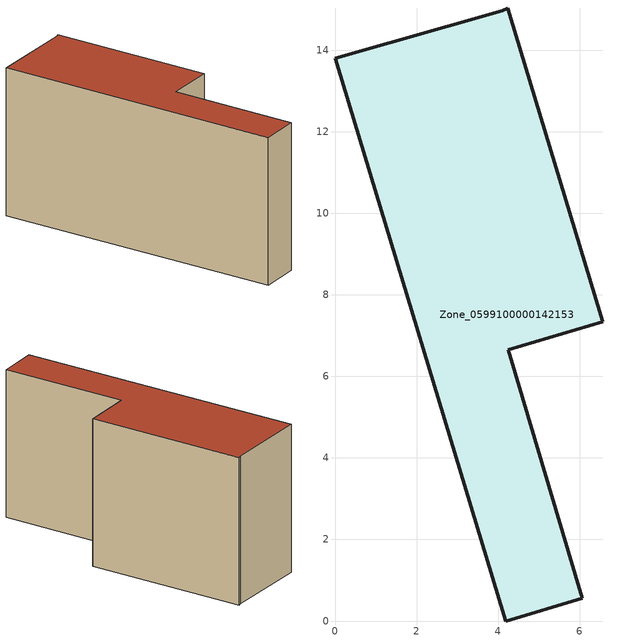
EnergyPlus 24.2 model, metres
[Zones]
Zone_0599100000142153
 floor ground (C_G): 4.1,14.97 4.24,15.04 6.57,7.34 4.25,6.65 6.06,0.56 4.19,0 0,13.8 z0
 wall outside (C_F): 4.19,0 6.06,0.56 4.25,6.65 6.57,7.34 4.24,15.04 4.1,14.97 0,13.8 4.19,0 z0:7.53
 roof outside (C_R): 4.24,15.04 4.1,14.97 0,13.8 4.19,0 6.06,0.56 4.25,6.65 6.57,7.34 z7.53
[BUILDING]
Pand.0599100000142153: North Axis=0; Terrain=City; Loads Convergence Tolerance Value=0.04; Temperature Convergence Tolerance Value=0.4; Solar Distribution=FullExterior; Maximum Number of Warmup Days=25; Minimum Number of Warmup Days=1
[Site:Location]
Rotterdam.The.Hague.AP_ZH_NLD Design_Conditions: Latitude=51.96; Longitude=4.45; Time Zone=1; Elevation=-4.5
[SITE:GROUNDTEMPERATURE:BUILDINGSURFACE]
18, 18, 18, 18, 18, 18, 18, 18, 18, 18, 18, 18
[MATERIAL] Thermal Absorptance=0.9; Solar Absorptance=0.7; Visible Absorptance=0.7
Name | Roughness | Thickness | Conductivity | Density | Specific Heat
G.TI.1946 | MediumSmooth | 0.15 | 1 | 540 | 1210
F.TI.1946 | Rough | 0.3 | 0.857143 | 1920 | 840
R.TI.1946 | MediumRough | 0.2 | 0.1 | 1500 | 1000
[CONSTRUCTION]
C_G: G.TI.1946
C_F: F.TI.1946
C_R: R.TI.1946
[ZONE]
Zone_0599100000142153: Type=1; Multiplier=1; Ceiling Height=Autocalculate; Volume=Autocalculate; Floor Area=autocalculate; Part of Total Floor Area=Yes
[ZONEINFILTRATION:DESIGNFLOWRATE]
Infil_Zone_0599100000142153: Zone or ZoneList or Space or SpaceList=Zone_0599100000142153; Schedule=AlwaysOn; Design Flow Rate Calculation Method=Flow/Area; Flow Rate per Floor Area=0.003; Constant Term Coefficient=1; Temperature Term Coefficient=0; Velocity Term Coefficient=0; Velocity Squared Term Coefficient=0
[HVACTEMPLATE:ZONE:IDEALLOADSAIRSYSTEM]
Zone_0599100000142153: Maximum Heating Supply Air Temperature=50; Minimum Cooling Supply Air Temperature=13; Maximum Heating Supply Air Humidity Ratio=0.0156; Minimum Cooling Supply Air Humidity Ratio=0.0077; Heating Limit=NoLimit; Cooling Limit=NoLimit; Dehumidification Control Type=ConstantSensibleHeatRatio; Cooling Sensible Heat Ratio=0.7; Dehumidification Setpoint=60; Humidification Control Type=None; Humidification Setpoint=30; Outdoor Air Method=None; Outdoor Air Flow Rate per Person=0.00944; Outdoor Air Flow Rate per Zone Floor Area=0; Outdoor Air Flow Rate per Zone=0; Demand Controlled Ventilation Type=None; Outdoor Air Economizer Type=NoEconomizer; Heat Recovery Type=None; Sensible Heat Recovery Effectiveness=0.7; Latent Heat Recovery Effectiveness=0.65
[ZONECONTROL:THERMOSTAT]
ThermostatControl_Zone_0599100000142153: Zone or ZoneList=Zone_0599100000142153; Control Type Schedule=DualSetpointControlType; Control 1=Thermostat_Zone_0599100000142153; Temperature Difference Between Cutout And Setpoint=0
[THERMOSTATSETPOINT:DUALSETPOINT]
Thermostat_Zone_0599100000142153: Heating Setpoint Temperature Schedule=HeatingSetpoint_Zone_0599100000142153; Cooling Setpoint Temperature Schedule=CoolingSetpoint_Zone_0599100000142153
[SCHEDULE:COMPACT]
HeatingSetpoint_Zone_0599100000142153: Through: 12/31, For: AllDays, Until: 24:00, 21
CoolingSetpoint_Zone_0599100000142153: Through: 12/31, For: AllDays, Until: 24:00, 24
DualSetpointControlType: Through: 12/31, For: AllDays, Until: 24:00, 4
AlwaysOn: Through: 12/31, For: AllDays, Until: 24:00, 1
